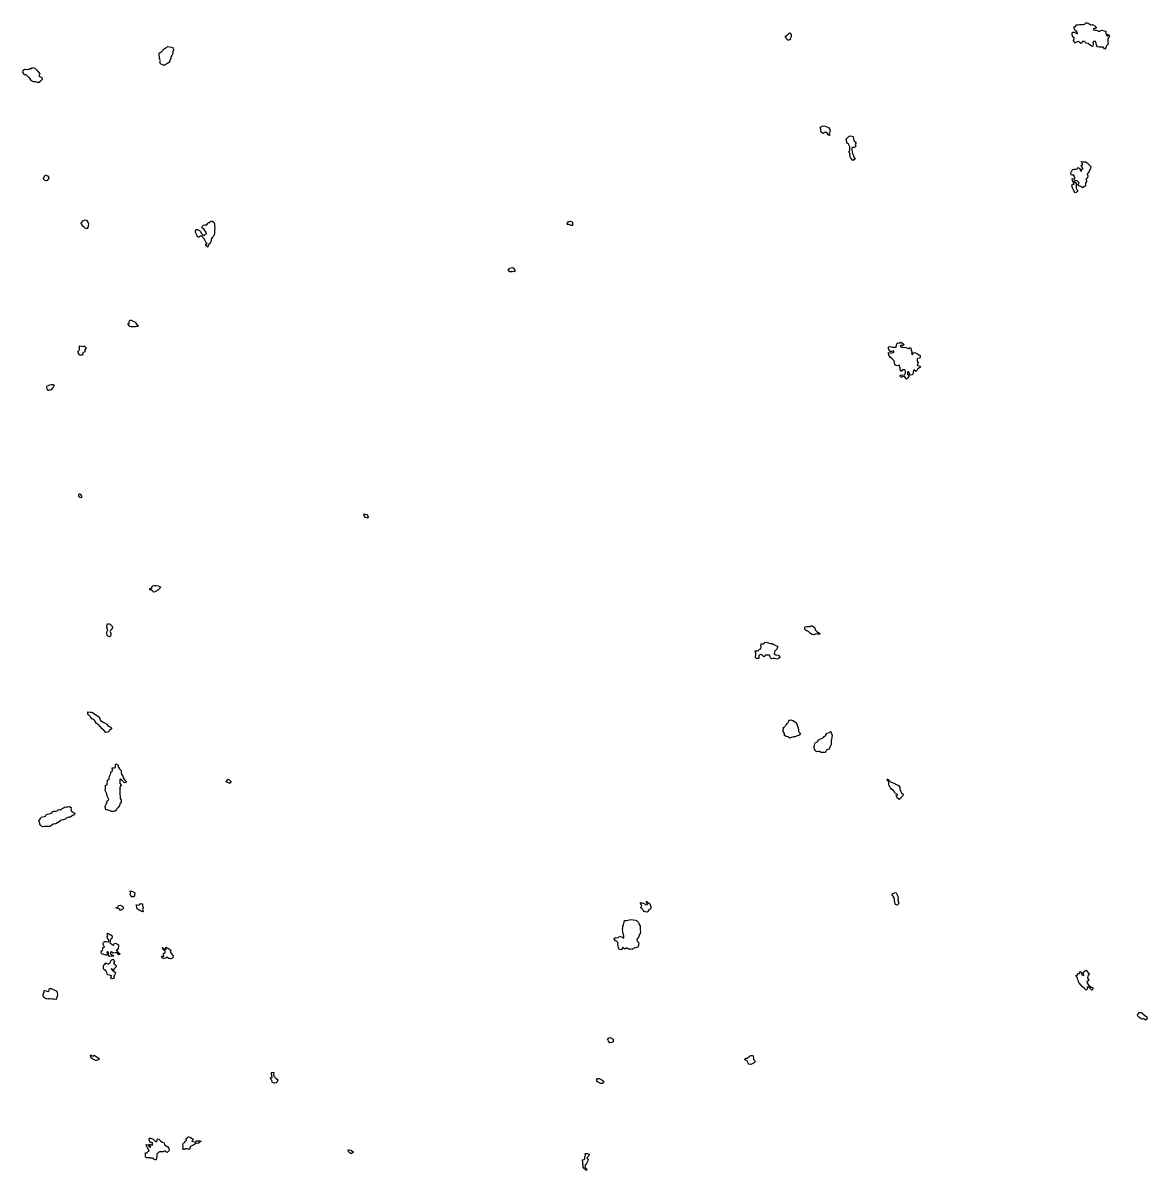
# Model space of a CAD drawing. Extents: x 450006 to 454999, y 6465006 to 6474995.
# Drawn here: x 451254 to 452467, y 6468010 to 6469248 of the extents above; entities that cross this region are included whole.
import ezdxf

# ---------------------------------------------------------------- set-up
doc = ezdxf.new("R2010")
doc.units = 0

msp = doc.modelspace()

# ---------------------------------------------------------------- linework, layer by layer
at = {"layer": '1010'}
for points in [[(452077, 6469231.28), (452076.34, 6469233), (452076.3, 6469233.68), (452077, 6469234.12), (452077.76, 6469234.22), (452078.46, 6469235.52), (452079.72, 6469236.26), (452080.74, 6469237.24), (452081.66, 6469237), (452082.66, 6469235), (452082.44, 6469233), (452081.56, 6469231), (452081.74, 6469230.24), (452081, 6469230.02), (452080.66, 6469229.32), (452079, 6469229.46), (452077.32, 6469231), (452077, 6469231.28), (452077, 6469231.28)], [(452387, 6469232.46), (452386.34, 6469233), (452386, 6469233.98), (452385.76, 6469235), (452385.76, 6469236.22), (452386, 6469237.98), (452388, 6469237.98), (452389.98, 6469237), (452391.58, 6469236.4), (452391, 6469238), (452389, 6469240), (452388, 6469241.98), (452388, 6469243.98), (452389.7, 6469244.28), (452390, 6469245.98), (452392, 6469245.98), (452393.76, 6469246.22), (452395.66, 6469246.32), (452397.6, 6469246.38), (452399.5, 6469246.48), (452400, 6469247.98), (452402, 6469247.98), (452403.98, 6469247), (452405.88, 6469246.1), (452407.7, 6469246.28), (452410.28, 6469245), (452411.98, 6469243), (452411, 6469242), (452409, 6469242), (452408.4, 6469241), (452409.94, 6469240.04), (452411.82, 6469240.16), (452414.16, 6469239), (452415.4, 6469238.58), (452416, 6469239.98), (452417.76, 6469240.22), (452420.36, 6469239.62), (452421.98, 6469239), (452422.08, 6469237), (452422.34, 6469235), (452424.18, 6469233.8), (452424, 6469235.98), (452425.4, 6469235), (452425.94, 6469233), (452425, 6469231.94), (452424.12, 6469231), (452424.28, 6469229), (452424.04, 6469227), (452424.52, 6469225), (452423, 6469223.76), (452422.42, 6469223), (452422.16, 6469221), (452421, 6469219.82), (452419, 6469221.82), (452417, 6469221.72), (452415, 6469222), (452413, 6469222.12), (452412, 6469223.98), (452411.7, 6469226.28), (452411, 6469228), (452409, 6469228.16), (452407.98, 6469227), (452408.28, 6469225), (452407.98, 6469223), (452407, 6469222.56), (452405, 6469224), (452403, 6469225.86), (452401, 6469226), (452399, 6469227.86), (452397, 6469228), (452396.44, 6469227), (452395, 6469225.8), (452393, 6469227.8), (452391, 6469227.56), (452389.98, 6469227), (452389, 6469226.16), (452388.36, 6469227), (452388, 6469227.98), (452387.24, 6469229), (452387.56, 6469230.42), (452388.2, 6469231), (452387, 6469232.46), (452387, 6469232.46)], [(451401, 6469209.98), (451400.78, 6469211), (451400.78, 6469211.2), (451400.5, 6469213), (451400.52, 6469213.46), (451400.56, 6469215.42), (451401.8, 6469216.18), (451403.16, 6469216.82), (451404.14, 6469217.84), (451404.74, 6469219.24), (451405.98, 6469220), (451407.1, 6469220.88), (451408.66, 6469221.32), (451409.5, 6469222.48), (451411.78, 6469222.2), (451414.02, 6469221.96), (451415.78, 6469221), (451416, 6469219), (451415.2, 6469217), (451415.28, 6469215), (451415, 6469214.38), (451414.3, 6469213), (451413.28, 6469211), (451413, 6469209.82), (451412.76, 6469209), (451412.24, 6469207), (451411, 6469205.32), (451410.62, 6469205), (451409, 6469203.98), (451407.42, 6469203), (451407, 6469202.52), (451405, 6469202.38), (451403, 6469203.3), (451401.34, 6469205), (451401.6, 6469206.38), (451402.04, 6469207), (451401.36, 6469208.62), (451401.18, 6469209), (451401, 6469209.98), (451401, 6469209.98)], [(451255, 6469191.94), (451254.38, 6469193), (451254.34, 6469193.64), (451253.6, 6469195), (451253.86, 6469196.12), (451254.7, 6469197.28), (451256, 6469197.98), (451258.12, 6469197.86), (451259.82, 6469198.16), (451261.2, 6469198.78), (451263.32, 6469198.66), (451264.02, 6469199.96), (451266.3, 6469199), (451268.62, 6469197), (451270.38, 6469195), (451271.74, 6469193), (451271, 6469191.66), (451270.58, 6469191), (451271.64, 6469190.34), (451273.88, 6469189), (451274.42, 6469187), (451273, 6469185.5), (451272.32, 6469185), (451271, 6469183.66), (451269, 6469183.7), (451267, 6469184.46), (451265, 6469184.42), (451263, 6469185.36), (451261, 6469188.52), (451260, 6469189), (451259, 6469190), (451258, 6469191), (451257, 6469192), (451256.04, 6469191.94), (451255, 6469191.94), (451255, 6469191.94)], [(452115, 6469130.22), (452114.6, 6469131), (452114.7, 6469131.28), (452114.48, 6469133), (452114, 6469133.98), (452114.32, 6469135.66), (452115.68, 6469136.3), (452117.22, 6469136.76), (452119.38, 6469136.6), (452122.64, 6469135), (452124.16, 6469133), (452124.54, 6469131), (452123.58, 6469129), (452124.18, 6469127), (452123, 6469126.32), (452122.42, 6469127.56), (452121, 6469129.82), (452119, 6469129.6), (452118.28, 6469129.7), (452117.3, 6469129), (452117.3, 6469128.68), (452117, 6469128.76), (452116.44, 6469129), (452115, 6469130.22), (452115, 6469130.22)], [(452143, 6469118.04), (452142.38, 6469119), (452142.54, 6469119.44), (452142.08, 6469121), (452141.9, 6469122.08), (452142.58, 6469123.4), (452143.54, 6469124.44), (452144.6, 6469125.38), (452146.02, 6469125.96), (452148.06, 6469125.92), (452149.48, 6469125), (452149.82, 6469123), (452150.16, 6469121), (452152.58, 6469119), (452151.52, 6469117), (452152.34, 6469115), (452151, 6469113.52), (452149, 6469113.62), (452147.86, 6469113), (452147.9, 6469111), (452148.24, 6469109), (452148.56, 6469107), (452149.82, 6469105), (452150, 6469103), (452151.42, 6469101), (452151, 6469100.44), (452149, 6469099.44), (452147, 6469101.88), (452145.94, 6469104.04), (452146.08, 6469105.9), (452145, 6469108.36), (452144.72, 6469109.26), (452145.74, 6469110.24), (452145.74, 6469112.24), (452145.82, 6469113), (452145.82, 6469114.16), (452145.32, 6469115), (452145, 6469115.74), (452144.44, 6469117), (452143, 6469118.04), (452143, 6469118.04)], [(452385, 6469083.66), (452384.4, 6469085), (452384.42, 6469085.56), (452384.56, 6469087), (452384.66, 6469087.32), (452385.58, 6469088.4), (452386.02, 6469089.96), (452387.66, 6469090.32), (452389.68, 6469090.3), (452391.64, 6469090.34), (452392, 6469091.98), (452393.98, 6469091), (452394.34, 6469089), (452395.9, 6469088.08), (452396, 6469089.98), (452397.6, 6469090.38), (452397, 6469091.4), (452395.4, 6469094.58), (452397.2, 6469094.78), (452397, 6469095.66), (452395.66, 6469098.32), (452398.04, 6469097.94), (452400, 6469097.98), (452401.98, 6469097), (452403.98, 6469095), (452405.82, 6469093), (452405.58, 6469091), (452405, 6469090.16), (452404.48, 6469089), (452403.86, 6469087), (452403, 6469085.86), (452401.98, 6469085), (452402.46, 6469083), (452402.34, 6469081), (452401, 6469079.38), (452400.54, 6469079), (452401.62, 6469077), (452401, 6469076.16), (452400.12, 6469075), (452400.24, 6469073), (452399, 6469071.36), (452398.48, 6469071), (452397, 6469069.94), (452395, 6469071.32), (452393, 6469072), (452392, 6469073.98), (452393.32, 6469074.66), (452393, 6469075.84), (452391, 6469077.5), (452389, 6469077.66), (452387.98, 6469077), (452390.04, 6469075), (452389.98, 6469073), (452389.98, 6469071), (452390.08, 6469069), (452391.98, 6469067), (452391, 6469066), (452389.98, 6469065), (452389, 6469064.52), (452388, 6469065.98), (452387, 6469068), (452386, 6469069.98), (452385.46, 6469072.52), (452386, 6469073.98), (452388, 6469073.98), (452387, 6469076), (452386, 6469077.98), (452385.78, 6469080.2), (452388.54, 6469079.44), (452388.68, 6469081), (452387.98, 6469082), (452387.82, 6469083), (452387, 6469083.88), (452386.2, 6469083.78), (452385, 6469083.66), (452385, 6469083.66)], [(451277, 6469078.28), (451276.28, 6469079), (451275.86, 6469080.12), (451275.96, 6469081), (451276.36, 6469081.62), (451277.22, 6469082.76), (451277.78, 6469084.2), (451280.2, 6469083), (451281.38, 6469081), (451281, 6469080), (451280.82, 6469079.16), (451280.56, 6469079), (451280.04, 6469077.94), (451279, 6469077.42), (451278.58, 6469077.4), (451277, 6469078.28), (451277, 6469078.28)], [(451317, 6469030.34), (451316.48, 6469031), (451316.22, 6469031.76), (451317, 6469032.4), (451317.32, 6469032.66), (451317.52, 6469034.46), (451319.2, 6469034.78), (451320.5, 6469035.48), (451322.26, 6469035), (451323.78, 6469033), (451324.48, 6469031), (451324.06, 6469029), (451323.6, 6469027), (451323, 6469026.06), (451321.7, 6469026.28), (451321, 6469025.82), (451320.36, 6469027), (451319, 6469028), (451318.22, 6469029), (451317, 6469030.34), (451317, 6469030.34)], [(451441, 6469019.56), (451440.08, 6469021), (451439.84, 6469022.14), (451439.7, 6469023), (451440.04, 6469023.94), (451440.86, 6469025.12), (451441.98, 6469025), (451444, 6469023.98), (451445.24, 6469023), (451446, 6469021), (451448.16, 6469019), (451449.54, 6469018.44), (451450.08, 6469019.9), (451451.72, 6469020.26), (451451, 6469022.44), (451449.94, 6469024.04), (451449, 6469025.2), (451447, 6469026.42), (451446.74, 6469027.24), (451447.34, 6469028.64), (451448.34, 6469029.64), (451449.92, 6469030.06), (451452, 6469029.98), (451452.78, 6469031.2), (451453.56, 6469032.42), (451455.36, 6469032.62), (451455.94, 6469034.04), (451457.8, 6469034.18), (451459.66, 6469033), (451460.24, 6469031), (451460.36, 6469029), (451460.54, 6469027), (451460.46, 6469025), (451460.16, 6469023), (451460.28, 6469021), (451459.98, 6469019), (451459, 6469018), (451458.66, 6469017), (451457, 6469015.32), (451456.66, 6469015), (451456.66, 6469013), (451456.08, 6469011), (451455, 6469009.56), (451453.98, 6469009), (451453.62, 6469007), (451453, 6469006), (451451, 6469007.6), (451450.82, 6469009.16), (451452.42, 6469009.56), (451451, 6469011.48), (451449, 6469014.82), (451447.72, 6469016.26), (451447, 6469017.84), (451445, 6469017.7), (451444.18, 6469017), (451443.3, 6469016.68), (451443, 6469016.68), (451442.44, 6469017), (451441.68, 6469018.3), (451441.32, 6469019), (451441, 6469019.56), (451441, 6469019.56)], [(451841, 6469030.42), (451840.58, 6469031), (451840.66, 6469031.32), (451841, 6469032.46), (451841.5, 6469032.48), (451842.3, 6469033.68), (451844.04, 6469033.94), (451846.6, 6469033), (451846.44, 6469031), (451846.74, 6469029.24), (451845, 6469029.34), (451844.32, 6469029.66), (451843, 6469030.24), (451841.72, 6469030.26), (451841, 6469030.42), (451841, 6469030.42)], [(451779, 6468979.2), (451777.5, 6468981), (451777.64, 6468982.34), (451778.42, 6468983), (451778.62, 6468983.36), (451780.38, 6468983.6), (451782.08, 6468983.9), (451783.68, 6468983), (451784.3, 6468981), (451784.4, 6468979.58), (451783, 6468979.58), (451782.66, 6468979.32), (451781, 6468979.52), (451780.82, 6468979.16), (451779, 6468979.2), (451779, 6468979.2)], [(451367, 6468922.76), (451366.64, 6468923), (451366.72, 6468923.26), (451367, 6468923.36), (451368.28, 6468923.7), (451368.38, 6468925.6), (451368.78, 6468927.2), (451370.22, 6468927), (451371.12, 6468926.86), (451374.56, 6468925), (451376.26, 6468923), (451378.1, 6468921), (451377, 6468920.42), (451375, 6468919.98), (451373, 6468920), (451372.16, 6468919.82), (451371, 6468919.8), (451370.2, 6468919.78), (451369, 6468920.3), (451368.32, 6468921), (451367, 6468922.76), (451367, 6468922.76)], [(452189, 6468888), (452188, 6468889), (452188, 6468889.98), (452187.56, 6468891), (452187.56, 6468892.42), (452190, 6468891.98), (452192, 6468891.98), (452193.52, 6468892.46), (452193, 6468894), (452191, 6468893.38), (452189, 6468893.32), (452187.48, 6468896.5), (452187.72, 6468898.26), (452189.4, 6468898.58), (452191.96, 6468898.02), (452194.12, 6468897.86), (452195.96, 6468898.02), (452196.26, 6468899.72), (452196.36, 6468901.62), (452197.46, 6468902.52), (452199.82, 6468902.16), (452200.64, 6468903.34), (452201.66, 6468903), (452204.3, 6468901), (452203, 6468899.96), (452201, 6468899.82), (452200.12, 6468899), (452201.8, 6468898.18), (452203.9, 6468898.08), (452206.32, 6468897.66), (452207.98, 6468897), (452209.94, 6468896.04), (452210.24, 6468897.74), (452211.66, 6468897), (452212.04, 6468895), (452212.64, 6468893), (452212.28, 6468891), (452213.9, 6468890.08), (452214, 6468891.98), (452215.58, 6468892.4), (452218.32, 6468891), (452220.32, 6468889.66), (452221.86, 6468889), (452221.6, 6468887), (452221, 6468886.22), (452219, 6468885.64), (452218.58, 6468885), (452218.58, 6468883), (452219.66, 6468881), (452219, 6468879.82), (452218.56, 6468879), (452219.62, 6468878.36), (452221.98, 6468877), (452221, 6468875.62), (452219.98, 6468875), (452219, 6468874.22), (452218.08, 6468873), (452217, 6468871.68), (452215, 6468873.56), (452214.56, 6468873), (452214.3, 6468871), (452213.78, 6468869), (452213, 6468868.28), (452211, 6468867.72), (452209.72, 6468870.26), (452209, 6468871.74), (452207.98, 6468871), (452207.98, 6468869), (452210.12, 6468867), (452209, 6468865.86), (452208.56, 6468865), (452207, 6468863.52), (452205, 6468866), (452203, 6468866.28), (452201, 6468865.44), (452200.04, 6468867.94), (452201.9, 6468868.08), (452204.28, 6468867.7), (452205.32, 6468868.66), (452206, 6468869.98), (452206, 6468871.98), (452205, 6468873.7), (452203, 6468874), (452202.44, 6468873), (452201, 6468871.74), (452200.12, 6468873.86), (452200.2, 6468875.78), (452199, 6468878.42), (452197, 6468878), (452195, 6468878.42), (452194.44, 6468879.54), (452193.54, 6468882.44), (452193.9, 6468883), (452193, 6468884), (452192, 6468885), (452191, 6468885.68), (452189.68, 6468887), (452189, 6468888), (452189, 6468888)], [(451313, 6468892.3), (451312.74, 6468893), (451312.86, 6468893.12), (451313, 6468893.58), (451313.8, 6468894.18), (451314.44, 6468895.54), (451314.76, 6468897.22), (451314.56, 6468899.42), (451316.74, 6468899), (451317.32, 6468898.66), (451318.86, 6468899.12), (451320.04, 6468899), (451322, 6468897), (451321, 6468896.3), (451320.32, 6468895), (451320.5, 6468893), (451319, 6468892.1), (451317.94, 6468891), (451318.28, 6468889.7), (451317, 6468889.36), (451316.58, 6468889.4), (451315, 6468889.4), (451313.64, 6468891), (451313, 6468892.3), (451313, 6468892.3)], [(451281, 6468851.34), (451279.6, 6468853), (451279.4, 6468854.58), (451279.44, 6468855), (451279.74, 6468856.24), (451281.26, 6468856.72), (451282.46, 6468857.52), (451284.24, 6468857.74), (451286.24, 6468857.74), (451287.36, 6468857), (451287, 6468856.18), (451286.36, 6468855), (451285, 6468853.32), (451284.78, 6468853.2), (451284.74, 6468853), (451284, 6468851.98), (451283, 6468851.48), (451282.36, 6468851.62), (451281, 6468851.34), (451281, 6468851.34)], [(451315, 6468735.6), (451313.82, 6468737), (451314, 6468737.98), (451313.94, 6468739), (451314.38, 6468739.6), (451315, 6468739.56), (451315.54, 6468739), (451316.76, 6468737.22), (451316.74, 6468737), (451316.74, 6468735.24), (451315, 6468735.6), (451315, 6468735.6)], [(451623, 6468713.66), (451622.42, 6468715), (451622.1, 6468715.88), (451621.38, 6468717), (451621.78, 6468718.2), (451624.6, 6468717.38), (451625.46, 6468717), (451625.52, 6468716.46), (451626.06, 6468715), (451626.1, 6468713.88), (451625, 6468713.96), (451623.8, 6468714.18), (451623, 6468713.66), (451623, 6468713.66)], [(451391, 6468636), (451390.32, 6468637), (451390.56, 6468637.42), (451391, 6468637.66), (451392.5, 6468637.48), (451392.66, 6468639.32), (451393.6, 6468640.38), (451395.26, 6468640.72), (451397.34, 6468640.64), (451399.46, 6468640.52), (451402.48, 6468639), (451401, 6468637.46), (451400.66, 6468637), (451399, 6468635.7), (451397.78, 6468635), (451397, 6468634.1), (451396.16, 6468633.82), (451395, 6468633.48), (451393.48, 6468635), (451393, 6468635.6), (451392.54, 6468635.44), (451391, 6468636), (451391, 6468636)], [(451345, 6468586.18), (451344.46, 6468587), (451344.5, 6468587.48), (451344.08, 6468589), (451344.28, 6468589.7), (451344.54, 6468591.44), (451345.24, 6468592.74), (451345, 6468593.36), (451344.22, 6468595.76), (451344.34, 6468597.64), (451344.78, 6468599.2), (451346.74, 6468599.24), (451347.62, 6468599), (451349.82, 6468597), (451350.14, 6468595), (451349, 6468593.62), (451348.36, 6468593), (451347.68, 6468591), (451348.28, 6468589), (451348.34, 6468587.64), (451348.06, 6468587), (451348.02, 6468585.96), (451347, 6468585.32), (451346.18, 6468585.8), (451345, 6468586.18), (451345, 6468586.18)], [(452099, 6468591.96), (452097.46, 6468593), (452097.32, 6468594.66), (452097.42, 6468595), (452098, 6468595.98), (452099.32, 6468596.66), (452101.4, 6468596.58), (452103.34, 6468596.64), (452104.34, 6468597.64), (452105.86, 6468597), (452107.96, 6468595), (452108.56, 6468593), (452110.28, 6468591), (452111.82, 6468590.16), (452113.68, 6468589), (452113, 6468588.4), (452111, 6468588.36), (452109, 6468588.52), (452107, 6468587.54), (452105, 6468587.96), (452103.42, 6468589), (452103, 6468589.32), (452101.32, 6468591), (452101, 6468591.2), (452100.66, 6468591.32), (452099, 6468591.96), (452099, 6468591.96)], [(452045, 6468562), (452044, 6468563), (452044.2, 6468563.78), (452044.2, 6468565), (452044.42, 6468565.56), (452044.36, 6468567.62), (452043.82, 6468570.16), (452045.84, 6468570.14), (452047.42, 6468570.56), (452048.04, 6468571.94), (452049.68, 6468572.3), (452050, 6468573.98), (452049.68, 6468576.3), (452050.3, 6468577.68), (452052.16, 6468577.82), (452053.4, 6468578.58), (452054.5, 6468579.48), (452056.64, 6468579.34), (452057.98, 6468579), (452059.84, 6468578.14), (452062, 6468577.98), (452063.7, 6468577), (452066, 6468575.98), (452068, 6468575), (452067.36, 6468573), (452067, 6468572), (452065.98, 6468571), (452065, 6468570), (452064.5, 6468569), (452064.32, 6468567), (452066, 6468565.98), (452068.46, 6468565.52), (452069.98, 6468565), (452070.42, 6468563), (452069, 6468562), (452067, 6468561.38), (452065, 6468561.88), (452063, 6468562), (452061, 6468561.52), (452059.52, 6468564.46), (452059, 6468565.66), (452057, 6468565.58), (452055, 6468565.64), (452054.6, 6468565), (452053, 6468563.9), (452051, 6468565.82), (452049, 6468566.2), (452047.6, 6468565), (452047.68, 6468564.3), (452047.68, 6468563), (452047.52, 6468562.46), (452047, 6468562.08), (452045.9, 6468562.08), (452045, 6468562), (452045, 6468562)], [(451325, 6468500.36), (451324.26, 6468501), (451323.7, 6468502.28), (451323.48, 6468503), (451323.48, 6468504.5), (451326.08, 6468503.9), (451328.04, 6468503.94), (451329.82, 6468503), (451332.28, 6468501), (451334, 6468499.98), (451335.74, 6468499), (451336.64, 6468497), (451337.18, 6468495), (451340.7, 6468493), (451341.52, 6468492.46), (451344.02, 6468491), (451345.7, 6468489), (451348.28, 6468487.7), (451349.2, 6468487), (451349, 6468486.1), (451347.88, 6468485), (451347, 6468484.42), (451346.18, 6468483), (451345, 6468482.3), (451343, 6468482.08), (451341, 6468484.42), (451339, 6468486.1), (451337, 6468488.38), (451335, 6468490.68), (451333, 6468491.84), (451331, 6468494.6), (451330.74, 6468495), (451329, 6468496.46), (451328.06, 6468497), (451327, 6468498.4), (451326.52, 6468499), (451325, 6468500.36), (451325, 6468500.36)], [(452075, 6468481.76), (452073.9, 6468483), (452073.76, 6468484.22), (452073.66, 6468485), (452074.3, 6468485.68), (452074.28, 6468487.7), (452075.7, 6468488.28), (452076.5, 6468489.48), (452077.32, 6468490.66), (452078.24, 6468491.74), (452079.18, 6468492.8), (452079.84, 6468494.14), (452080.72, 6468495.26), (452082.16, 6468495.82), (452084.46, 6468495), (452086, 6468493.98), (452087.98, 6468493), (452088.64, 6468491), (452089.24, 6468489), (452089.98, 6468487), (452090.52, 6468485), (452090.6, 6468483), (452092.66, 6468481), (452091, 6468479.36), (452090.2, 6468479), (452089, 6468478.4), (452087, 6468477.24), (452085, 6468477.32), (452084.22, 6468477), (452083, 6468476.62), (452081, 6468475.84), (452079, 6468477.32), (452078.64, 6468477.34), (452077, 6468477.86), (452075.4, 6468479), (452075.34, 6468480.64), (452075.36, 6468481), (452075, 6468481.76), (452075, 6468481.76)], [(452109, 6468461.74), (452108.26, 6468463), (452107.76, 6468464.22), (452107.38, 6468465), (452107.38, 6468466.6), (452107.54, 6468468.44), (452108, 6468469.98), (452108.64, 6468471.34), (452110.34, 6468471.64), (452111.32, 6468472.66), (452112, 6468473.98), (452113.24, 6468474.74), (452114.56, 6468475.42), (452115.86, 6468476.12), (452117.4, 6468476.58), (452118.06, 6468477.92), (452119.42, 6468478.56), (452120.24, 6468479.74), (452120.66, 6468481.32), (452122.4, 6468481.58), (452123.9, 6468482.08), (452124.8, 6468483.18), (452125.24, 6468483), (452126.14, 6468481), (452126.66, 6468479), (452126.3, 6468477), (452126.12, 6468475), (452125.84, 6468473), (452125.82, 6468471), (452125.5, 6468469), (452125, 6468467.74), (452124.74, 6468467), (452123.8, 6468465), (452123, 6468464.02), (452121, 6468463.24), (452120.74, 6468463), (452119.42, 6468461), (452119, 6468460.38), (452117, 6468460.66), (452115, 6468460.44), (452114.22, 6468461), (452113, 6468461.74), (452112.5, 6468461.48), (452111, 6468461.32), (452110.24, 6468461.74), (452109, 6468461.74), (452109, 6468461.74)], [(451343, 6468398.82), (451342.9, 6468399), (451342.82, 6468399.16), (451342.76, 6468401), (451342.02, 6468401.96), (451342.74, 6468403.24), (451343.22, 6468404.76), (451344.18, 6468405.8), (451344.44, 6468407.54), (451345.18, 6468408.8), (451346.2, 6468409.78), (451345, 6468412.58), (451344.58, 6468413.4), (451344, 6468415.98), (451343, 6468417.9), (451342.36, 6468419.62), (451342.66, 6468421.32), (451342.6, 6468423.38), (451342.78, 6468425.2), (451344.34, 6468425.64), (451344.36, 6468427.62), (451344.74, 6468429.24), (451344.82, 6468431.16), (451346.54, 6468431.44), (451346.74, 6468433.24), (451346.86, 6468435.12), (451347.64, 6468436.34), (451348.3, 6468437.68), (451348.46, 6468439.52), (451349.92, 6468440.06), (451350.36, 6468441.62), (451350, 6468443.98), (451352, 6468443.98), (451353.56, 6468444.42), (451353.54, 6468446.44), (451353.76, 6468448.22), (451356.22, 6468447), (451356.38, 6468445), (451357.66, 6468443), (451359.48, 6468441), (451359.48, 6468439), (451359.96, 6468437), (451361.26, 6468435), (451361.82, 6468433), (451363.32, 6468431), (451365.22, 6468429), (451365, 6468428), (451363, 6468427.9), (451361, 6468430), (451359, 6468432), (451358.12, 6468431), (451358.22, 6468429), (451358.16, 6468427), (451359.88, 6468425), (451359, 6468424), (451358.14, 6468423), (451357.98, 6468421), (451358.16, 6468419), (451357.98, 6468417), (451357.98, 6468415), (451358.46, 6468413), (451358.46, 6468411), (451359.5, 6468409), (451359.58, 6468407), (451359, 6468405.96), (451358.18, 6468405), (451357.82, 6468403), (451357, 6468402.12), (451356.34, 6468401), (451355, 6468399.7), (451354.54, 6468399), (451353, 6468397.32), (451352.04, 6468397), (451351, 6468396.76), (451349, 6468396.84), (451348.54, 6468397), (451347, 6468397.82), (451345.6, 6468398.38), (451345, 6468398.64), (451343.5, 6468398.48), (451343, 6468398.82), (451343, 6468398.82)], [(451473, 6468428.82), (451472.76, 6468429), (451472.8, 6468429.18), (451473, 6468429.42), (451473.9, 6468430.08), (451474.3, 6468431.68), (451476.2, 6468431), (451478.42, 6468429), (451478.02, 6468427.96), (451477, 6468427.34), (451476.78, 6468427.2), (451475, 6468427.88), (451473.44, 6468428.54), (451473, 6468428.82), (451473, 6468428.82)], [(452187, 6468429.66), (452186.1, 6468431), (452186.1, 6468431.88), (452187, 6468431.62), (452187.64, 6468431), (452189.54, 6468429), (452192.08, 6468427.9), (452194.42, 6468427), (452195.6, 6468426.38), (452198.3, 6468425), (452199.9, 6468423), (452199.62, 6468421), (452200.44, 6468419), (452201.66, 6468417), (452203.84, 6468415), (452203, 6468413.76), (452202.36, 6468413), (452201, 6468411.62), (452200.32, 6468411), (452199, 6468409.84), (452197, 6468411.64), (452195.76, 6468414.22), (452197.42, 6468414.56), (452197, 6468415.68), (452195, 6468415.78), (452193.92, 6468418.06), (452193, 6468419.64), (452191, 6468420.38), (452189.7, 6468422.28), (452189, 6468423.72), (452188.42, 6468425), (452187.68, 6468426.3), (452187.78, 6468427), (452187.78, 6468428.2), (452187.82, 6468429), (452187, 6468429.66), (452187, 6468429.66)], [(451271, 6468386), (451270.6, 6468387), (451270.78, 6468387.2), (451271, 6468387.52), (451271.92, 6468388.06), (451272.58, 6468389.4), (451273.28, 6468390.7), (451274.8, 6468391.18), (451276.44, 6468391.54), (451278.04, 6468391.94), (451278.8, 6468393.18), (451280.02, 6468393.96), (451281.68, 6468394.3), (451283.24, 6468394.74), (451284.78, 6468395.2), (451285.44, 6468396.54), (451286.9, 6468397.08), (451288.76, 6468397.22), (451290.42, 6468397.56), (451291.52, 6468398.46), (451293.1, 6468398.88), (451294.86, 6468399.12), (451296, 6468399.98), (451297.28, 6468400.7), (451298.58, 6468401.4), (451300.28, 6468401.7), (451302, 6468401.98), (451303.8, 6468402.18), (451305.62, 6468401), (451305.2, 6468399), (451306.12, 6468397), (451308.16, 6468395.82), (451309.44, 6468395), (451309, 6468393.22), (451308.56, 6468393), (451307, 6468392.36), (451305.24, 6468391), (451305, 6468390.74), (451303, 6468390.62), (451301, 6468390.06), (451299.88, 6468389), (451299, 6468388.38), (451297, 6468387.72), (451295, 6468387.32), (451294.56, 6468387), (451293, 6468386.02), (451291.54, 6468385), (451291, 6468384.52), (451289, 6468383.4), (451287, 6468383.24), (451286.38, 6468383), (451285, 6468382.36), (451283.32, 6468381), (451283, 6468380.78), (451281, 6468380.72), (451279, 6468380.64), (451277, 6468380.74), (451275, 6468380.12), (451273.54, 6468381), (451273, 6468381.66), (451271.82, 6468383), (451271.66, 6468384.32), (451271.42, 6468385), (451271, 6468386), (451271, 6468386)], [(451371, 6468304.64), (451370.38, 6468305), (451370, 6468305.98), (451369.16, 6468307), (451369.48, 6468308.5), (451369.22, 6468310.76), (451371.12, 6468310.86), (451374.3, 6468309), (451374.14, 6468307), (451373.9, 6468306.08), (451373.3, 6468305), (451373.22, 6468304.76), (451373, 6468304.58), (451371.16, 6468304.82), (451371, 6468304.64), (451371, 6468304.64)], [(452193, 6468304.5), (452192.8, 6468305), (452192.36, 6468305.62), (452191.62, 6468307), (452191.82, 6468308.16), (452193.18, 6468308.8), (452194.58, 6468309.4), (452195.68, 6468309), (452196.8, 6468307), (452197.64, 6468305), (452197.9, 6468303), (452197.78, 6468301), (452198.34, 6468299), (452198.24, 6468297), (452197, 6468295.76), (452195, 6468296.56), (452194.6, 6468297.38), (452194.22, 6468299), (452194.08, 6468299.9), (452194.1, 6468301), (452194.12, 6468301.86), (452194.08, 6468303), (452193, 6468304.5), (452193, 6468304.5)], [(451355, 6468292.32), (451354, 6468293), (451354.74, 6468293.24), (451355, 6468293.24), (451356.42, 6468293.56), (451356.58, 6468295.4), (451358.44, 6468295.54), (451360.18, 6468295), (451362.58, 6468293), (451361, 6468291.4), (451360.16, 6468291), (451359.52, 6468290.46), (451359, 6468289.82), (451358.2, 6468291), (451357, 6468291.88), (451355.62, 6468292.36), (451355, 6468292.32), (451355, 6468292.32)], [(451377, 6468291.9), (451376.34, 6468293), (451376.58, 6468293.4), (451375.96, 6468295), (451375.94, 6468296.04), (451378.18, 6468295.8), (451379.72, 6468296.26), (451380.32, 6468297.66), (451382.48, 6468297), (451382.64, 6468295), (451383.66, 6468293), (451383, 6468292), (451382.62, 6468291), (451383.44, 6468289), (451383, 6468288.4), (451381.9, 6468289), (451381, 6468289.36), (451380.22, 6468289.76), (451379, 6468290.4), (451378.26, 6468291), (451377, 6468291.9), (451377, 6468291.9)], [(451921, 6468292.54), (451920.46, 6468293), (451920.46, 6468293.52), (451921, 6468294.02), (451921.36, 6468294.62), (451921, 6468295.58), (451919.64, 6468298.34), (451921.84, 6468298.14), (451924.48, 6468297), (451925.74, 6468296.24), (451927.4, 6468296.58), (451927, 6468298.12), (451926.08, 6468299.9), (451927.46, 6468299), (451929.92, 6468297), (451930.66, 6468295), (451931.62, 6468293), (451931, 6468292.14), (451930.04, 6468291), (451929, 6468290.52), (451927.98, 6468289), (451927, 6468288.2), (451925.48, 6468288.5), (451925, 6468288.5), (451923.92, 6468289), (451923, 6468290.24), (451922.46, 6468291), (451921, 6468292.54), (451921, 6468292.54)], [(451893, 6468257.38), (451891.4, 6468259), (451891.76, 6468260.22), (451893, 6468260.62), (451893.34, 6468260.64), (451895.5, 6468260.48), (451896.42, 6468261.56), (451897.96, 6468262.02), (451900.52, 6468261), (451901.86, 6468260.12), (451902, 6468261.98), (451901.68, 6468264.3), (451901, 6468265.9), (451900.78, 6468267.2), (451900.54, 6468269.44), (451900.84, 6468271.14), (451900.76, 6468273.22), (451901.62, 6468274.36), (451901.98, 6468276), (451902.32, 6468277.66), (451902.84, 6468279.14), (451904.84, 6468279.14), (451906.36, 6468279.62), (451908.12, 6468279.86), (451909.68, 6468280.3), (451912.14, 6468279.84), (451914.58, 6468279.4), (451915.6, 6468279), (451917.72, 6468277), (451918.5, 6468275), (451919.66, 6468273), (451919.62, 6468271), (451919.56, 6468269), (451919.84, 6468267), (451919.42, 6468265), (451919, 6468264), (451918.62, 6468263), (451917.86, 6468261), (451917, 6468259.94), (451916.04, 6468259), (451916.3, 6468257), (451918.06, 6468255), (451917.94, 6468253), (451917.48, 6468251), (451917, 6468250.48), (451915, 6468249.66), (451913, 6468249.46), (451912.04, 6468249), (451911, 6468247.94), (451909, 6468248.14), (451907, 6468248.28), (451905, 6468249.52), (451903.98, 6468249), (451903, 6468248.3), (451901, 6468249.94), (451900.22, 6468249), (451899, 6468247.6), (451897, 6468247.84), (451896.38, 6468249.6), (451895.92, 6468252.06), (451895.54, 6468253), (451895.48, 6468254.5), (451896, 6468255), (451895, 6468255.9), (451894.16, 6468257), (451893, 6468257.38), (451893, 6468257.38)], [(451339, 6468242.8), (451338.54, 6468243), (451338.44, 6468243.54), (451337.86, 6468245), (451337.84, 6468246.14), (451339.34, 6468246.64), (451339.74, 6468248.24), (451339.96, 6468250.02), (451341.7, 6468250.28), (451341, 6468251.7), (451339.96, 6468254.02), (451340.46, 6468255.52), (451341.52, 6468256.46), (451343.36, 6468256.62), (451345.82, 6468256.16), (451346.56, 6468257.42), (451345, 6468260.18), (451344.34, 6468261.64), (451345.32, 6468262.66), (451345, 6468263.82), (451344.46, 6468265.52), (451345.5, 6468265), (451347.88, 6468264.1), (451349.62, 6468263), (451349.74, 6468261), (451349, 6468259.5), (451348.08, 6468259), (451347.84, 6468257), (451347.48, 6468255), (451350.66, 6468253), (451351.32, 6468252.66), (451351.86, 6468254.12), (451353.36, 6468254.62), (451356.62, 6468253), (451356.56, 6468251), (451356.18, 6468249), (451355, 6468247.24), (451354.16, 6468247), (451355.98, 6468245), (451358.36, 6468243), (451357, 6468242.24), (451355, 6468244.78), (451353, 6468244.14), (451351, 6468244), (451349, 6468245.38), (451347.98, 6468245), (451348.04, 6468243), (451350, 6468241.98), (451351.46, 6468241), (451351, 6468240.34), (451349, 6468240.5), (451347, 6468240.24), (451345.5, 6468242.48), (451346.12, 6468243.86), (451345, 6468245.58), (451344.28, 6468245), (451344.52, 6468243), (451344.22, 6468241.76), (451343, 6468241.88), (451342, 6468241.98), (451341, 6468242.3), (451339.32, 6468242.66), (451339, 6468242.8), (451339, 6468242.8)], [(451405, 6468237.96), (451403.7, 6468239), (451403.44, 6468240.54), (451405, 6468240.6), (451405.44, 6468240.54), (451405.32, 6468242.66), (451406, 6468243.98), (451407.22, 6468244.76), (451407, 6468245.92), (451405, 6468248), (451404, 6468249.98), (451405.24, 6468249), (451408.16, 6468247.82), (451407.76, 6468250.22), (451410.66, 6468249), (451412, 6468247.98), (451413.06, 6468247), (451413, 6468246.44), (451412.44, 6468245), (451413.88, 6468243), (451415.7, 6468241), (451415.4, 6468239), (451415, 6468238.46), (451413, 6468237.8), (451411, 6468238.12), (451409, 6468239.48), (451408.5, 6468239.48), (451408.34, 6468239), (451407.48, 6468238.5), (451407, 6468238.34), (451405.74, 6468238.24), (451405, 6468237.96), (451405, 6468237.96)], [(451341, 6468226.18), (451340.5, 6468227), (451340.38, 6468227.6), (451340.58, 6468229), (451340.52, 6468229.46), (451340.78, 6468231.2), (451342, 6468231.98), (451342.84, 6468233.14), (451343.5, 6468233), (451345.86, 6468232.12), (451346.88, 6468233.1), (451347.98, 6468234), (451348.42, 6468235.56), (451349.46, 6468236.52), (451350.5, 6468237.48), (451351.32, 6468237), (451352.46, 6468235), (451351.18, 6468233), (451353.9, 6468231), (451354.1, 6468229), (451353, 6468227.9), (451351.98, 6468227), (451351, 6468225.54), (451349, 6468227.2), (451348.78, 6468227), (451350.54, 6468225), (451351.62, 6468224.36), (451353.4, 6468223), (451353, 6468221.62), (451352.62, 6468221), (451351.64, 6468219), (451351.92, 6468217), (451351, 6468216.38), (451349, 6468215.88), (451348.04, 6468217.94), (451349.44, 6468218.54), (451349, 6468219.42), (451347, 6468220.3), (451345, 6468220.36), (451344.46, 6468221.52), (451344, 6468223), (451343.4, 6468224.58), (451343.4, 6468225), (451343, 6468225.4), (451342.68, 6468225.3), (451341, 6468226.18), (451341, 6468226.18)], [(452391, 6468218), (452390, 6468219), (452390, 6468219.98), (452391, 6468219.98), (452391.42, 6468220.56), (452392, 6468221.98), (452394, 6468221.98), (452394, 6468223.98), (452395.98, 6468223), (452395.7, 6468221), (452398.28, 6468219.7), (452398, 6468221.98), (452398.14, 6468223.84), (452399.38, 6468224.6), (452400.52, 6468225.46), (452401.62, 6468225), (452402.66, 6468223), (452404.28, 6468221), (452403, 6468219.7), (452402.62, 6468219), (452402.34, 6468217), (452403.68, 6468215), (452403, 6468214), (452401.66, 6468213), (452402.42, 6468211), (452403.68, 6468209), (452406.64, 6468207.34), (452407.98, 6468207), (452407.98, 6468205), (452407, 6468204.12), (452405, 6468205.9), (452403, 6468207.66), (452402.08, 6468207), (452401.9, 6468205), (452401, 6468204), (452399, 6468205.86), (452397, 6468207.6), (452395, 6468209.62), (452393, 6468212.24), (452392.6, 6468213), (452392.4, 6468213.58), (452391.82, 6468215), (452391.44, 6468216.54), (452391.4, 6468217), (452391, 6468218), (452391, 6468218)], [(451277, 6468195.66), (451275.38, 6468197), (451275.32, 6468198.66), (451275.38, 6468199), (451275.8, 6468200.18), (451276.56, 6468201.42), (451276.54, 6468203.44), (451278.76, 6468203.22), (451279.4, 6468203), (451281.64, 6468202.34), (451281.92, 6468204.06), (451282.14, 6468205.84), (451284.1, 6468205.88), (451285.48, 6468205), (451288.16, 6468203.82), (451290, 6468203), (451290.66, 6468201), (451290.78, 6468199), (451290.64, 6468197), (451289.88, 6468195), (451289, 6468193.8), (451287, 6468194.34), (451285, 6468194.3), (451283, 6468194.48), (451281.42, 6468194.56), (451281, 6468194.3), (451279.28, 6468194.7), (451279, 6468194.74), (451277.94, 6468195), (451277, 6468195.66), (451277, 6468195.66)], [(452457, 6468175.4), (452456.26, 6468177), (452456.28, 6468177.7), (452457, 6468178.58), (452457.24, 6468178.74), (452458, 6468179.98), (452460.16, 6468179.82), (452461.38, 6468179), (452463.82, 6468177), (452466.16, 6468175), (452466.52, 6468173), (452465, 6468171.6), (452463, 6468173.52), (452461.98, 6468173), (452461.34, 6468172.64), (452461, 6468172.66), (452460.42, 6468173), (452459, 6468173.84), (452457.44, 6468175), (452457, 6468175.4), (452457, 6468175.4)], [(451885, 6468150.34), (451884, 6468151), (451884.74, 6468151.24), (451885, 6468151.32), (451885.62, 6468152.36), (451887.14, 6468152.84), (451890.4, 6468151), (451890.36, 6468149), (451890.04, 6468147.94), (451889, 6468147.38), (451888.48, 6468147.5), (451887, 6468147.24), (451885.32, 6468149), (451885, 6468150.34), (451885, 6468150.34)], [(451327, 6468132), (451326.34, 6468133), (451326.52, 6468133.46), (451327, 6468133.98), (451327.98, 6468133), (451329.2, 6468132.78), (451330.28, 6468133.7), (451331.36, 6468133), (451334.78, 6468131), (451335.7, 6468129), (451335, 6468128.66), (451333, 6468127.94), (451332.02, 6468127.96), (451331, 6468128.26), (451329.62, 6468129), (451329, 6468129.64), (451327.34, 6468131), (451327, 6468132), (451327, 6468132)], [(452033, 6468128.66), (452032.4, 6468129), (452032.66, 6468129.32), (452033, 6468129.84), (452033.56, 6468130.42), (452035.32, 6468130.66), (452036.36, 6468131.62), (452037.5, 6468132.48), (452038.68, 6468133.3), (452040.46, 6468133.52), (452041.62, 6468133), (452041.8, 6468131), (452041.76, 6468129), (452043.94, 6468127), (452043, 6468125.78), (452041.62, 6468125), (452041, 6468124.72), (452039, 6468123.68), (452037, 6468124.22), (452036.16, 6468125), (452035.54, 6468126.44), (452035.38, 6468127), (452035, 6468127.52), (452033.9, 6468128.08), (452033, 6468128.66), (452033, 6468128.66)], [(451521, 6468107.9), (451520.7, 6468109), (451520.78, 6468109.2), (451521, 6468109.54), (451522.34, 6468109.64), (451522.16, 6468111.82), (451521.72, 6468114.26), (451522.46, 6468115.52), (451524.38, 6468115), (451523.94, 6468113), (451524.38, 6468111), (451526.36, 6468109), (451528.56, 6468107), (451527.9, 6468105), (451527, 6468103.88), (451525, 6468103.58), (451523.98, 6468104), (451523, 6468104.18), (451522.32, 6468105), (451522.36, 6468105.62), (451521.78, 6468107), (451521, 6468107.9), (451521, 6468107.9)], [(451873, 6468106.04), (451872.38, 6468107), (451872.74, 6468107.24), (451873, 6468107.52), (451873.5, 6468108.48), (451875.4, 6468108.58), (451878.26, 6468107), (451880.8, 6468105), (451879, 6468103.18), (451878.8, 6468103.18), (451877, 6468103.18), (451876.3, 6468103.68), (451875, 6468104.2), (451873.72, 6468105), (451873, 6468106.04), (451873, 6468106.04)], [(451387, 6468022.88), (451386.74, 6468023), (451386, 6468023.98), (451385.86, 6468025), (451385.86, 6468026.12), (451385.74, 6468028.24), (451387.68, 6468028.3), (451388.32, 6468029.66), (451389.66, 6468030.32), (451389, 6468031.84), (451387.46, 6468034.52), (451387, 6468035.8), (451386.64, 6468037.34), (451388.18, 6468037), (451390.18, 6468035), (451391.64, 6468034.34), (451391, 6468036), (451390.24, 6468037.74), (451391.98, 6468037), (451393.34, 6468036.64), (451393.38, 6468038.6), (451393, 6468039.58), (451391, 6468039.66), (451389.66, 6468042.32), (451389.9, 6468044.08), (451391.64, 6468044.34), (451394.12, 6468043), (451396.16, 6468041), (451397.64, 6468040.34), (451398.42, 6468041.56), (451398.66, 6468043.32), (451400.34, 6468043), (451402.54, 6468041), (451404, 6468039.98), (451405.98, 6468039), (451406.22, 6468037), (451408.14, 6468035.84), (451409.8, 6468035), (451411.12, 6468033), (451411.52, 6468031), (451411, 6468030.38), (451409.62, 6468029), (451409, 6468028.68), (451407, 6468030.48), (451405, 6468029.54), (451403, 6468029.48), (451401, 6468029.32), (451400.38, 6468029), (451399, 6468028.14), (451397.9, 6468027), (451397.98, 6468025), (451397.6, 6468023), (451397.38, 6468021), (451397, 6468020.52), (451395, 6468021.68), (451393, 6468022.52), (451391.32, 6468022.66), (451391, 6468022.84), (451389.06, 6468022.92), (451389, 6468022.92), (451387.04, 6468022.94), (451387, 6468022.88), (451387, 6468022.88)], [(451427, 6468031.98), (451425.98, 6468033), (451425.96, 6468034.02), (451426.6, 6468035), (451426.54, 6468035.44), (451426.2, 6468037.78), (451426.78, 6468039.2), (451428.3, 6468039.68), (451428.74, 6468041.24), (451430.22, 6468041.76), (451429.82, 6468044.16), (451431.32, 6468044.66), (451431.94, 6468046.04), (451434.46, 6468045), (451436.12, 6468043.86), (451437.2, 6468043), (451437, 6468042), (451435.98, 6468041), (451437.24, 6468040.74), (451440, 6468039.98), (451440.58, 6468041.4), (451442.82, 6468041.16), (451444.56, 6468041.42), (451445.98, 6468041), (451445, 6468040.74), (451443.56, 6468039), (451443, 6468038.52), (451441, 6468038.8), (451439, 6468037.68), (451438.04, 6468037), (451437, 6468036.38), (451435, 6468035.58), (451434.2, 6468035), (451433.58, 6468033), (451433, 6468031.94), (451431.42, 6468032.56), (451431, 6468032.62), (451429.38, 6468032.6), (451429, 6468032.62), (451427.98, 6468032), (451427, 6468031.98), (451427, 6468031.98)], [(451605, 6468029.5), (451604.58, 6468031), (451604.56, 6468031.42), (451605, 6468031.92), (451606.74, 6468031.24), (451608.14, 6468031), (451610.36, 6468029), (451609.7, 6468028.28), (451609, 6468028.52), (451608.18, 6468027.8), (451607, 6468027.54), (451605.48, 6468029), (451605, 6468029.5), (451605, 6468029.5)], [(451859, 6468011.38), (451858.06, 6468013), (451858.06, 6468013.92), (451858.1, 6468015), (451857.9, 6468016.08), (451857.8, 6468018.18), (451857.2, 6468020.78), (451858.68, 6468021.3), (451859.98, 6468022), (451860, 6468023.98), (451860.46, 6468025.52), (451860.2, 6468027.78), (451862.34, 6468027.64), (451864.52, 6468027), (451864.24, 6468025), (451863, 6468024.06), (451862.18, 6468023), (451863.46, 6468021), (451863, 6468019.9), (451862.66, 6468019), (451861.82, 6468017), (451861, 6468015.62), (451860.24, 6468015), (451859.98, 6468013), (451861, 6468011.96), (451861.74, 6468011), (451862.2, 6468009.78), (451861, 6468009.8), (451859.4, 6468011), (451859, 6468011.38), (451859, 6468011.38)]]:
    msp.add_lwpolyline(points, dxfattribs=at)

doc.saveas('drawing.dxf')
